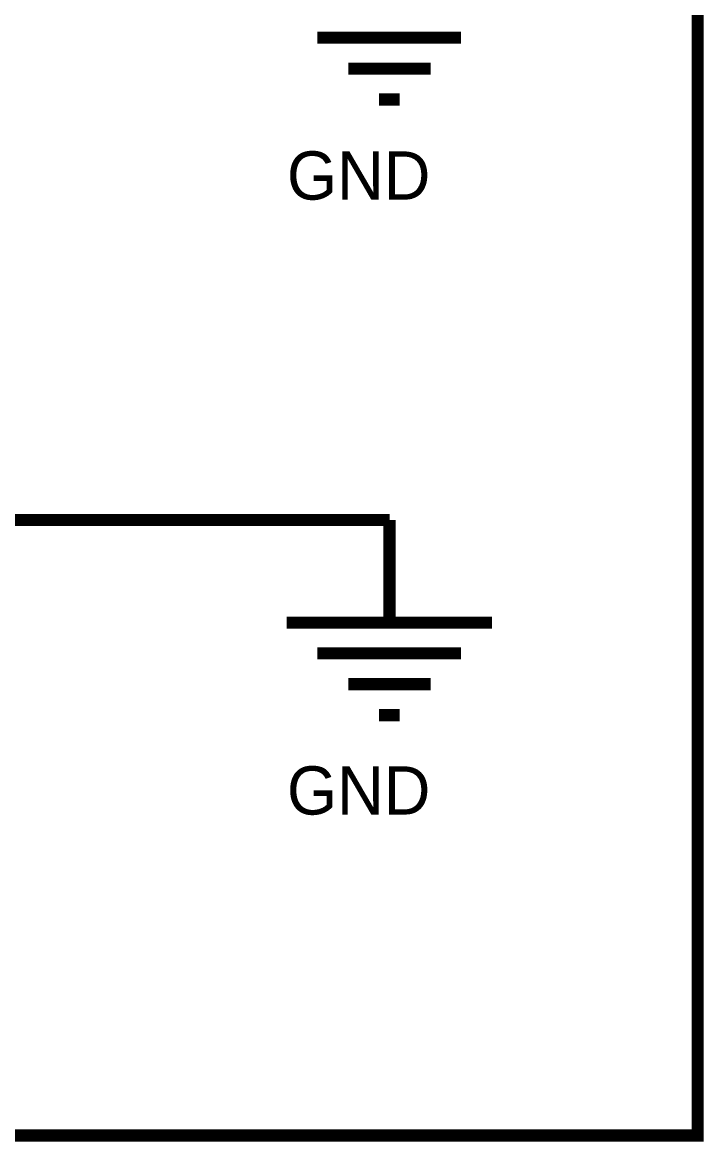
# Model space of a CAD drawing. Header units: inches. Extents: x 0 to 15, y 0 to 9.5.
# Drawn here: x 2.145 to 2.808, y 3.594 to 4.685 of the extents above; entities that cross this region are included whole.
import ezdxf

# ---------------------------------------------------------------- set-up
doc = ezdxf.new("R2010")
doc.units = ezdxf.units.IN
doc.header["$MEASUREMENT"] = 0
doc.layers.add('Sheet', color=255, linetype='Continuous')

msp = doc.modelspace()

# ---------------------------------------------------------------- linework, layer by layer
at = {"layer": 'Sheet'}
msp.add_lwpolyline([(0.5025, 6.3998, 0.0118, 0.0118, 0), (2.8019, 6.3998, 0.0118, 0.0118, 0), (2.8019, 3.6, 0.0118, 0.0118, 0), (0.5025, 3.6, 0.0118, 0.0118, 0), (0.5025, 6.3998, 0.0118, 0.0118, 0)], format="xyseb", close=True, dxfattribs=at)
for points in [[(2.4318, 4.67, 0.0118, 0.0118, 0), (2.5717, 4.67, 0.0118, 0.0118, 0)], [(2.4619, 4.6398, 0.0118, 0.0118, 0), (2.542, 4.6398, 0.0118, 0.0118, 0)], [(2.4917, 4.6097, 0.0118, 0.0118, 0), (2.5119, 4.6097, 0.0118, 0.0118, 0)], [(2.502, 4.1999, 0.0118, 0.0118, 0), (2.1019, 4.1999, 0.0118, 0.0118, 0), (2.1019, 4.0997, 0.0118, 0.0118, 0)], [(2.502, 4.1999, 0.0118, 0.0118, 0), (2.502, 4.0997, 0.0118, 0.0118, 0)], [(2.4017, 4.0997, 0.0118, 0.0118, 0), (2.6018, 4.0997, 0.0118, 0.0118, 0)], [(2.4318, 4.07, 0.0118, 0.0118, 0), (2.5717, 4.07, 0.0118, 0.0118, 0)], [(2.4619, 4.0399, 0.0118, 0.0118, 0), (2.542, 4.0399, 0.0118, 0.0118, 0)], [(2.4917, 4.0097, 0.0118, 0.0118, 0), (2.5119, 4.0097, 0.0118, 0.0118, 0)]]:
    msp.add_lwpolyline(points, format="xyseb", dxfattribs=at)

# ---------------------------------------------------------------- texts
for p in [(2.4021, 4.5121), (2.4021, 3.9128)]:
    msp.add_text('GND', height=0.047, dxfattribs=at).set_placement(p)

doc.saveas('drawing.dxf')
